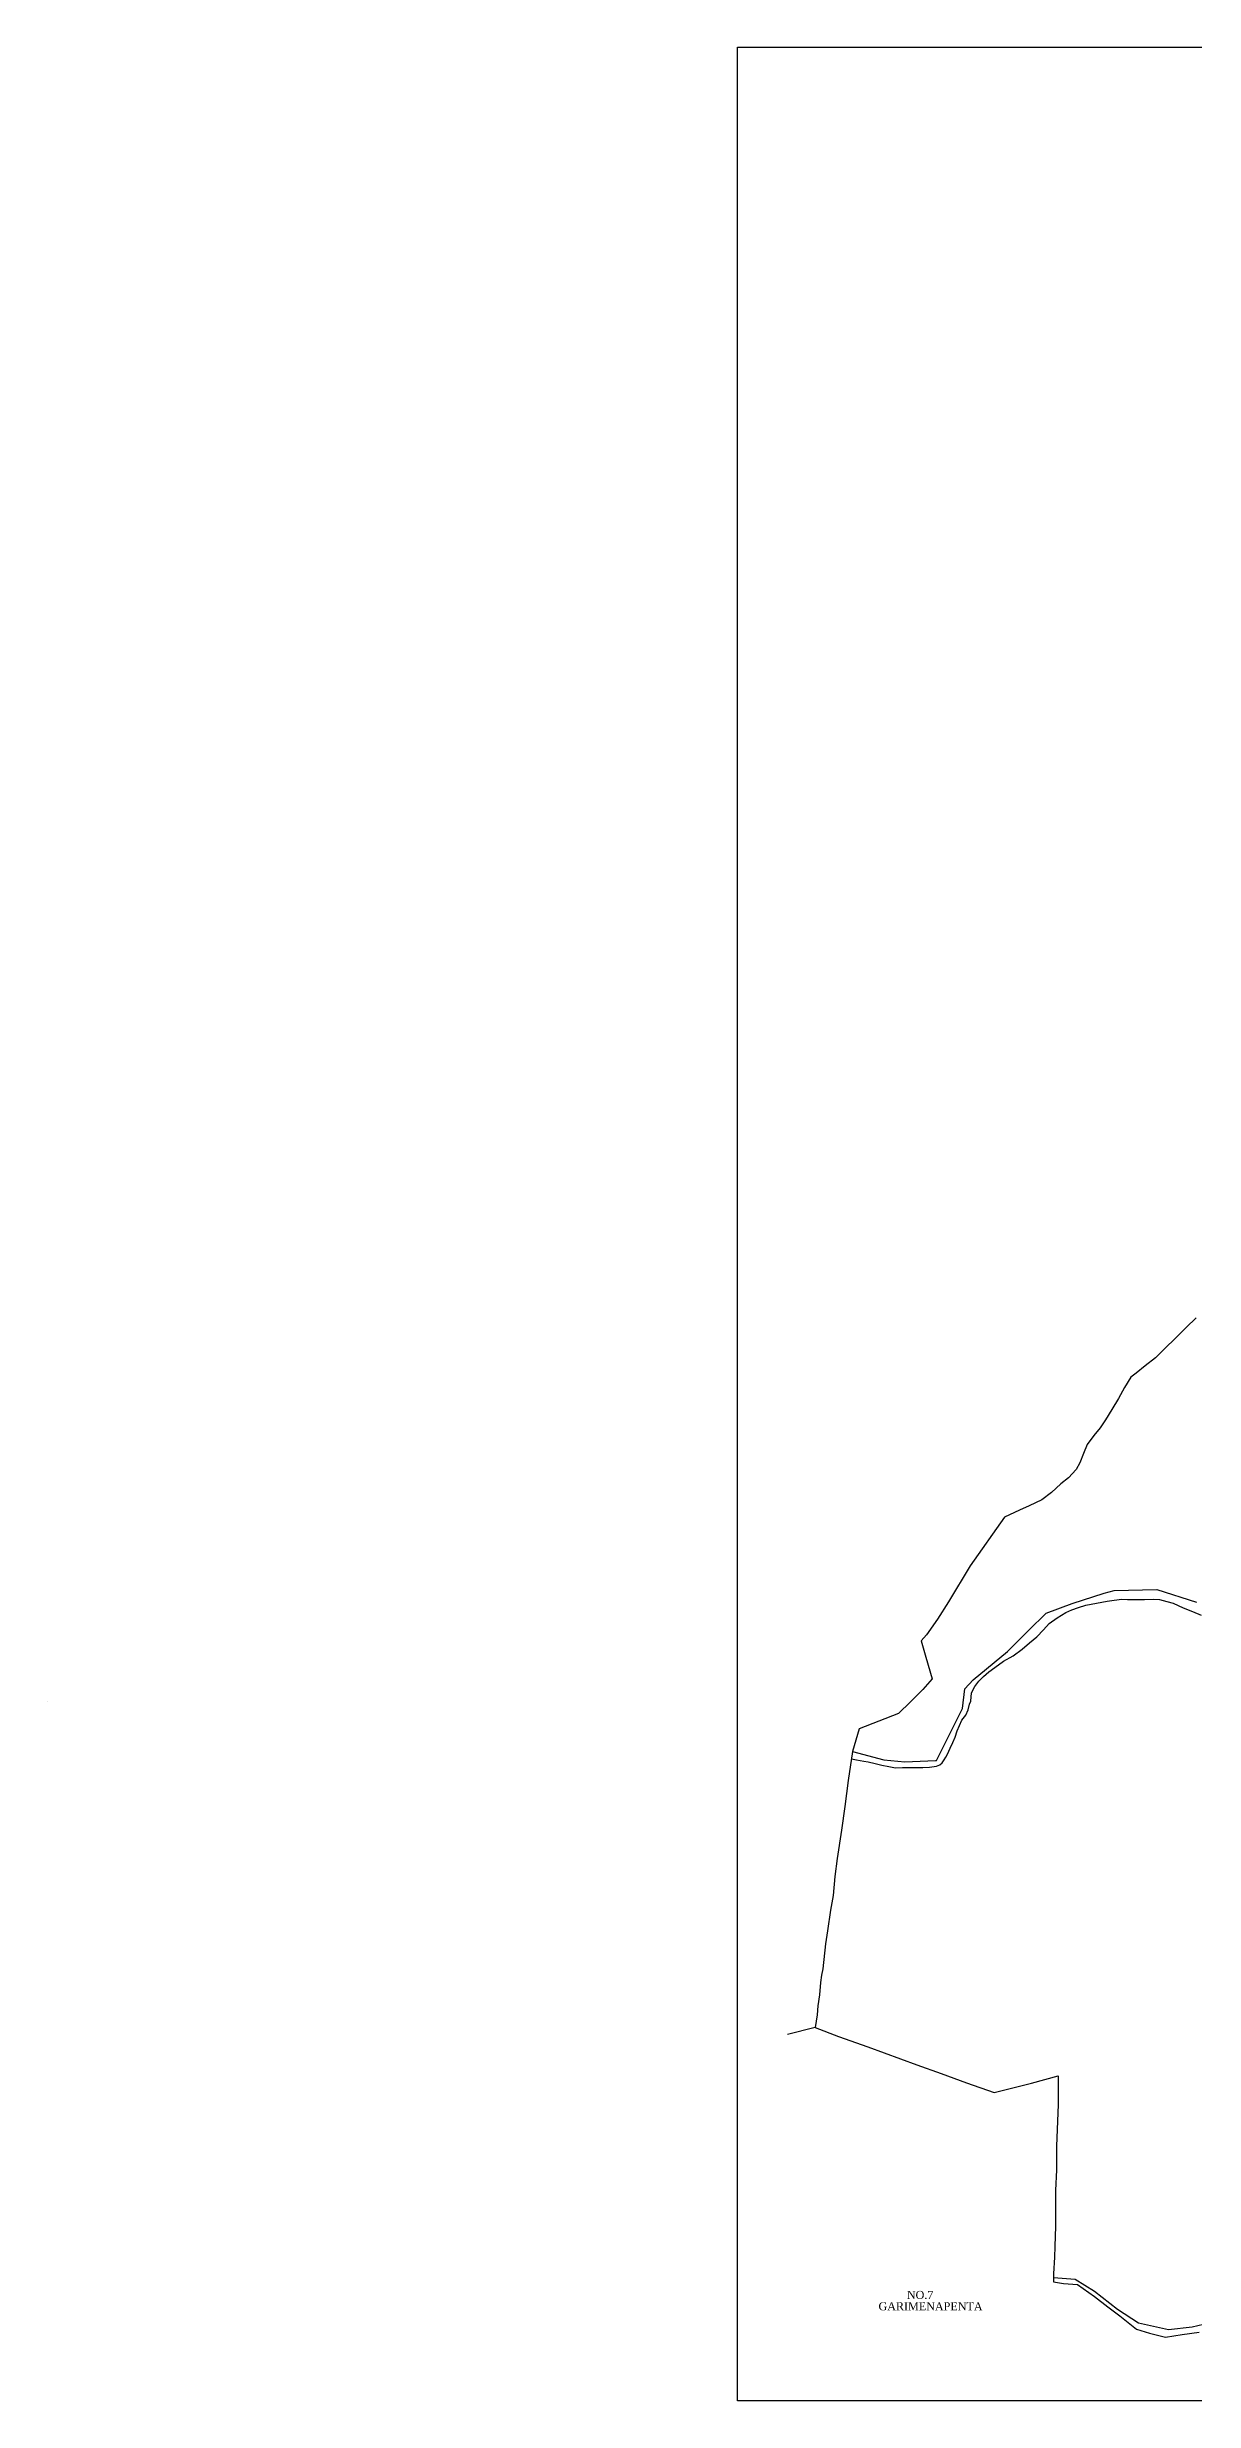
# Model space of a CAD drawing. Header units: inches. Extents: x -177 to 675, y 4 to 740.
# Drawn here: x -177 to 181, y 4 to 740 of the extents above; entities that cross this region are included whole.
import ezdxf

# ---------------------------------------------------------------- set-up
doc = ezdxf.new("R2010")
doc.units = ezdxf.units.IN
doc.header["$MEASUREMENT"] = 0
doc.linetypes.add('BORDER', pattern=[1.75, 0.5, -0.25, 0.5, -0.25, 0, -0.25])
for name, color, linetype in [('HILL', 8, 'Continuous'), ('SURVEY_BND', 7, 'Continuous'), ('SURVEY_NO', 7, 'Continuous')]:
    doc.layers.add(name, color=color, linetype=linetype)
doc.layers.add('VILL_BOUNDARY', color=6, linetype='BORDER', lineweight=30)
doc.styles.get("Standard").update_dxf_attribs({"font": 'TIMES.TTF', "height": 400})

msp = doc.modelspace()

# ---------------------------------------------------------------- linework, layer by layer
at = {"linetype": 'ByBlock', "lineweight": 30}
msp.add_lwpolyline([(38.23, 739.76), (675.22, 739.76), (675.22, 4.42), (38.23, 4.42)], close=True, dxfattribs=at)
at = {"layer": 'HILL', "ltscale": 0.0003}
for points in [[(73.86, 205.03), (75.47, 204.71), (77.74, 204.3), (79.1, 204.08), (81.22, 203.53), (83.34, 202.98), (85.52, 202.65), (87.62, 202.18), (89.8, 202.3), (91.79, 202.35), (93.99, 202.29), (96.19, 202.29), (98.26, 202.42), (100.39, 202.76), (101.47, 203.09), (102.21, 203.75), (102.77, 204.73), (103.3, 205.57), (103.88, 206.5), (104.71, 208.3), (105.49, 210.06), (106.23, 211.81), (106.85, 213.72), (107.57, 215.45), (108.33, 217.09), (109.54, 218.69), (110.29, 220.36), (110.78, 222.08), (111.13, 223.01), (111.4, 225.64), (112.39, 227.6), (113.63, 229.24), (115.07, 230.75), (116.76, 232.17), (118.6, 233.54), (121.41, 235.51), (124.37, 237.14), (127.15, 239.25), (129.51, 241.25), (131.76, 243.17), (133.84, 245.31), (135.65, 247.31), (138.1, 249.04), (140.81, 250.77), (142.73, 251.59), (144.77, 252.33), (147.11, 252.97), (150.37, 253.68), (153.72, 254.22), (155.97, 254.59), (158.36, 254.87), (160.15, 254.78), (162.81, 254.82), (165.37, 254.82), (168.07, 254.91), (170.11, 254.78), (172.44, 254.21), (174.39, 253.59), (177.49, 252.18), (180.42, 251.08), (183.13, 249.87)], [(185.66, 28.74), (180.35, 27.44), (172.87, 26.6), (163.49, 28.68), (156.97, 33.01), (149.81, 38.62), (143.79, 42.31), (137.03, 42.85)]]:
    msp.add_lwpolyline(points, dxfattribs=at)
at = {"layer": 'SURVEY_BND'}
msp.add_lwpolyline([(74.19, 207.31), (83.92, 204.73), (90.55, 204.08), (100.14, 204.47), (100.47, 204.47), (108.51, 220.72), (109.23, 226.88), (111.9, 229.68), (122.58, 238.52), (129.22, 245.09), (134.66, 250.52), (142.84, 253.5), (152.81, 256.78), (155.89, 257.59), (169.23, 257.92), (181.68, 253.95)], dxfattribs=at)
at = {"layer": 'VILL_BOUNDARY', "linetype": 'ByBlock'}
for points in [[(181.54, 342.78), (178.47, 339.78), (175.35, 336.64), (171.51, 333.02), (168.84, 330.3), (165.63, 327.73), (162.81, 325.53), (161.18, 324.28), (159.12, 320.97), (157.26, 317.59), (155.22, 314.16), (153.26, 310.95), (151.52, 308.45), (149.55, 305.97), (147.5, 303.21), (146.39, 300.43), (145.17, 297.43), (144.05, 295.35), (141.71, 292.84), (139.26, 290.89), (136.34, 288.25), (133.31, 285.9), (129.34, 284.03), (126.41, 282.64), (121.62, 280.48), (110.97, 265.29), (104.18, 254.04), (100.7, 248.61), (97.25, 243.74), (95.68, 241.89), (97.11, 236.74), (99.07, 230.01), (96.16, 226.65), (92.34, 222.86), (88.59, 219.14), (76.27, 214.4), (74.19, 207.31), (72.87, 198.29), (71.83, 190.11), (70.71, 182.76), (69.39, 173.88), (68.69, 168.28), (68.11, 162.29), (67.31, 157.71), (66.39, 151.31), (65.77, 147.26), (64.91, 139.37), (64.51, 137.45), (64.2, 135.13), (63.83, 131.26), (63.36, 127.86), (63.13, 125), (62.56, 121.06), (69.83, 118.27), (78.98, 115.03), (94.29, 109.4), (101.88, 106.7), (109.8, 103.8), (118.42, 100.81), (130.07, 103.71), (138.46, 105.99), (138.46, 97.05), (137.96, 83.98), (137.96, 76.59), (137.6, 70.2), (137.6, 64.37), (137.6, 58.96), (137.39, 52.61), (137.32, 49.29), (137.03, 44.08), (137.03, 41.61), (140.07, 41.15), (144.48, 40.79), (149.8, 36.99), (153.98, 33.8), (157.66, 31.02), (162.87, 26.87), (166.97, 25.58), (171.97, 24.34), (177.21, 25.14), (182.48, 25.9)], [(62.56, 121.06), (53.87, 118.84)]]:
    msp.add_lwpolyline(points, dxfattribs=at)

# ---------------------------------------------------------------- texts
at = {"layer": 'SURVEY_NO'}
for s, height, p in [('238', 0.12, (-177.48, 222.99)), ('NO.7', 2.5, (91.17, 36.29)), ('GARIMENAPENTA', 2.5, (82.31, 32.73))]:
    msp.add_text(s, height=height, dxfattribs=at).set_placement(p)

doc.saveas('drawing.dxf')
